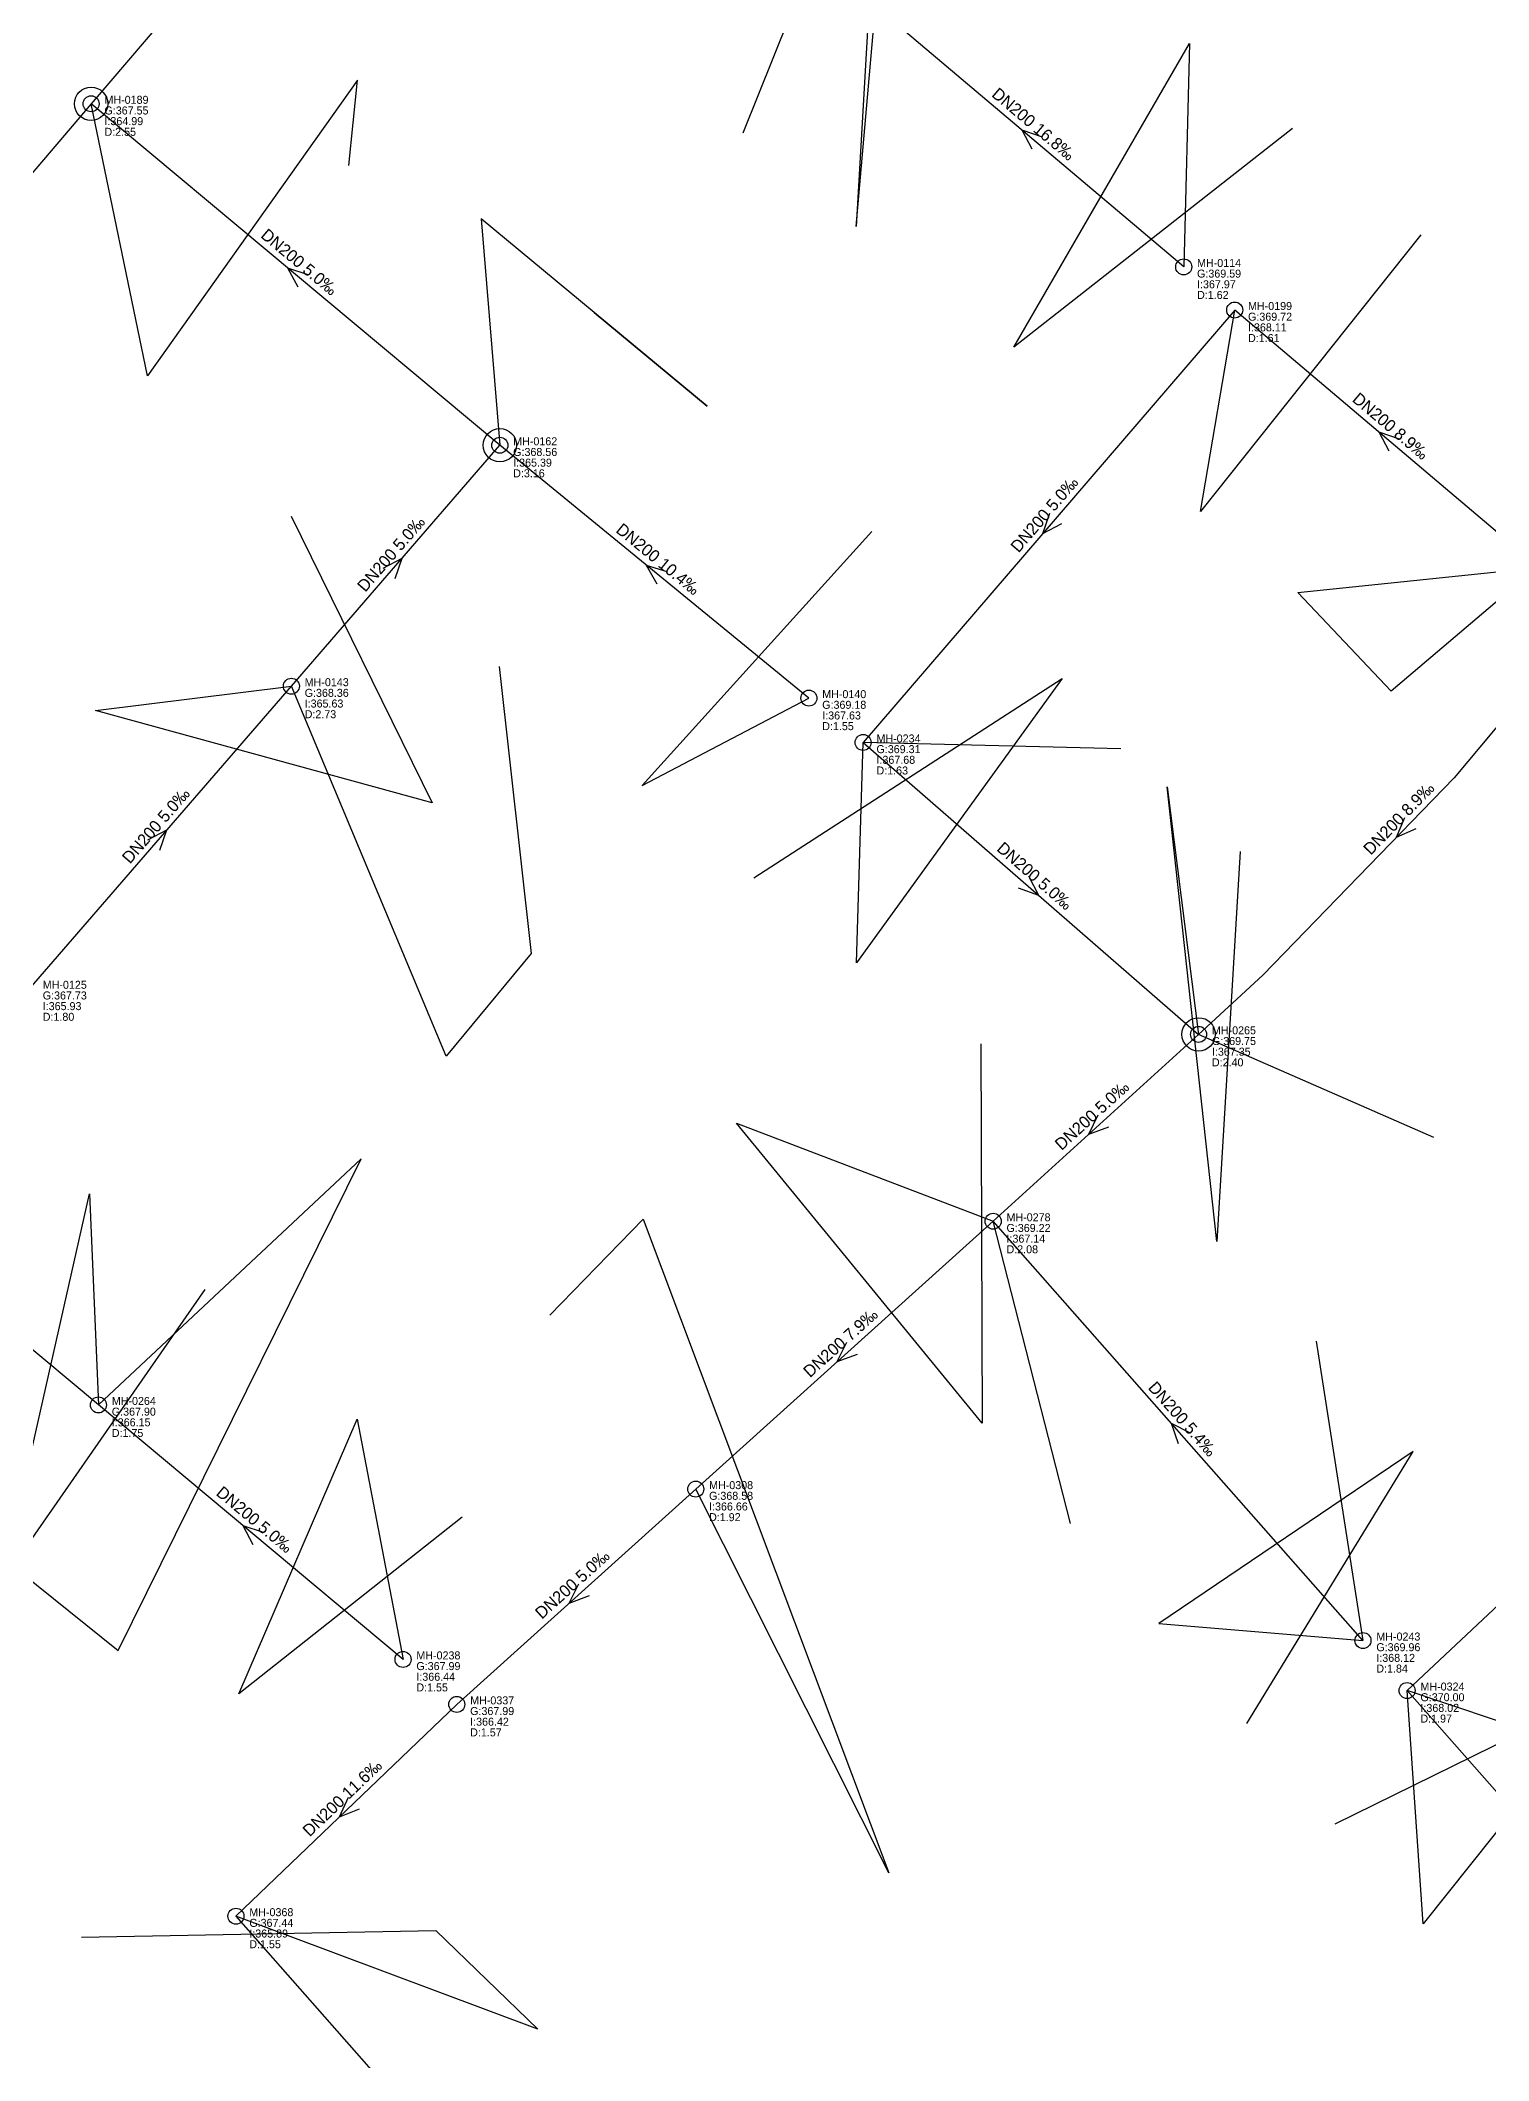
# Model space of a CAD drawing. Header units: metres. Extents: x 449900 to 451990, y 2566732 to 2570847.
# Drawn here: x 451005.1 to 451222.2, y 2569762.5 to 2570065.4 of the extents above; entities that cross this region are included whole.
import ezdxf
from ezdxf.enums import TextEntityAlignment as Align

# ---------------------------------------------------------------- set-up
doc = ezdxf.new("R2010")
doc.units = ezdxf.units.M
for name, color, linetype in [('SEW-DROP', 6, 'Continuous'), ('SEW-LABEL', 2, 'Continuous'), ('SEW-MH', 7, 'Continuous'), ('SEW-MH-LABEL', 8, 'Continuous'), ('SEW-PIPE-DN200', 3, 'Continuous'), ('SEW-RIDER', 8, 'Continuous')]:
    doc.layers.add(name, color=color, linetype=linetype)

msp = doc.modelspace()

# ---------------------------------------------------------------- linework, layer by layer
at = {"layer": 'SEW-DROP'}
for centre in [(451012.7, 2570055.86), (451073.96, 2570004.66), (451178.69, 2569916.34)]:
    msp.add_circle(centre, 2.5, dxfattribs=at)
at = {"layer": 'SEW-LABEL'}
for p, q in [((451153.74, 2570049.05), (451152.23, 2570051.91)), ((451155.29, 2570050.88), (451152.23, 2570051.91)), ((451043.71, 2570028.38), (451042.18, 2570031.22)), ((451045.25, 2570030.22), (451042.18, 2570031.22)), ((451207.27, 2570003.77), (451205.76, 2570006.62)), ((451208.82, 2570005.6), (451205.76, 2570006.62)), ((451156.32, 2569994.44), (451155.28, 2569991.38)), ((451158.14, 2569992.88), (451155.28, 2569991.38)), ((451056.45, 2569986.25), (451059.32, 2569987.74)), ((451058.26, 2569984.68), (451059.32, 2569987.74)), ((451097.53, 2569983.83), (451095.96, 2569986.65)), ((451099.05, 2569985.68), (451095.96, 2569986.65)), ((451209.53, 2569948.81), (451208.3, 2569945.83)), ((451021.19, 2569945.51), (451024.06, 2569946.99)), ((451023.01, 2569943.94), (451024.06, 2569946.99)), ((451211.25, 2569947.14), (451208.3, 2569945.83)), ((451153.21, 2569940.11), (451154.68, 2569937.23)), ((451151.63, 2569938.3), (451154.68, 2569937.23)), ((451163.6, 2569904.22), (451162.19, 2569901.31)), ((451165.21, 2569902.44), (451162.19, 2569901.31)), ((451125.92, 2569870.13), (451124.49, 2569867.23)), ((451127.53, 2569868.34), (451124.49, 2569867.23)), ((451175.7, 2569854.96), (451174.62, 2569858)), ((451177.5, 2569856.55), (451174.62, 2569858)), ((451037.01, 2569839.81), (451035.48, 2569842.66)), ((451038.55, 2569841.65), (451035.48, 2569842.66)), ((451085.73, 2569833.91), (451084.3, 2569831.01)), ((451087.33, 2569832.13), (451084.3, 2569831.01)), ((451051.21, 2569801.91), (451049.88, 2569798.96)), ((451052.87, 2569800.17), (451049.88, 2569798.96))]:
    msp.add_line(p, q, dxfattribs=at)
at = {"layer": 'SEW-MH'}
for centre in [(451012.7, 2570055.86), (451176.46, 2570031.4), (451184.1, 2570024.94), (451073.96, 2570004.66), (451042.71, 2569968.54), (451120.28, 2569966.75), (451128.41, 2569960.1), (451178.69, 2569916.34), (451147.9, 2569888.31), (451013.8, 2569860.77), (451103.32, 2569848.15), (451203.33, 2569825.45), (451059.45, 2569822.62), (451209.94, 2569817.95), (451067.51, 2569815.88), (451034.41, 2569784.12)]:
    msp.add_circle(centre, 1.2, dxfattribs=at)
at = {"layer": 'SEW-PIPE-DN200'}
for points in [[(451068.13, 2570122.63), (451039.48, 2570087.26), (451012.7, 2570055.86)], [(451176.46, 2570031.4), (451130.28, 2570070.47)], [(451012.7, 2570055.86), (450984.93, 2570023.25), (450960.73, 2569995.04)], [(451073.96, 2570004.66), (451012.7, 2570055.86)], [(451184.1, 2570024.94), (451128.41, 2569960.1)], [(451229.71, 2569986.36), (451184.1, 2570024.94)], [(451042.71, 2569968.54), (451073.96, 2570004.66)], [(451120.28, 2569966.75), (451073.96, 2570004.66)], [(451237.73, 2569979.57), (451216.99, 2569954.79), (451188.3, 2569925.2), (451178.69, 2569916.34)], [(451003.45, 2569923.17), (451042.71, 2569968.54)], [(451128.41, 2569960.1), (451178.69, 2569916.34)], [(451178.69, 2569916.34), (451147.9, 2569888.31)], [(451013.8, 2569860.77), (450976.46, 2569891.98)], [(451147.9, 2569888.31), (451103.32, 2569848.15)], [(451203.33, 2569825.45), (451147.9, 2569888.31)], [(451258.81, 2569867.96), (451237.48, 2569843.78), (451209.94, 2569817.95)], [(451059.45, 2569822.62), (451013.8, 2569860.77)], [(451103.32, 2569848.15), (451067.51, 2569815.88)], [(451067.51, 2569815.88), (451034.41, 2569784.12)], [(451209.94, 2569817.95), (451265.99, 2569754.38)], [(451034.41, 2569784.12), (451034.41, 2569784.12), (451091.26, 2569719.57)]]:
    msp.add_lwpolyline(points, dxfattribs=at)
at = {"layer": 'SEW-RIDER'}
for points in [[(451110.42, 2570051.51), (451131.14, 2570103.18), (451127.36, 2570037.48), (451130.28, 2570070.47)], [(451192.75, 2570052.14), (451150.98, 2570019.35), (451177.35, 2570064.9), (451176.46, 2570031.4)], [(451051.35, 2570046.6), (451052.61, 2570059.38), (451021.17, 2570015.07), (451012.7, 2570055.86)], [(451088.1, 2570024.57), (451105.04, 2570010.53), (451071.16, 2570038.6), (451073.96, 2570004.66)], [(451212, 2570036.19), (451178.96, 2569994.73), (451184.1, 2570024.94)], [(451250.5, 2570004.29), (451207.53, 2569967.79), (451193.59, 2569982.61), (451229.71, 2569986.36)], [(451042.67, 2569994.01), (451063.8, 2569951.03), (451013.36, 2569964.9), (451042.71, 2569968.54)], [(451129.71, 2569991.72), (451095.29, 2569953.67), (451120.28, 2569966.75)], [(451073.84, 2569971.5), (451078.67, 2569928.48), (451065.92, 2569913.08), (451042.71, 2569968.54)], [(451112.03, 2569939.8), (451158.23, 2569969.71), (451127.43, 2569927.04), (451128.41, 2569960.1)], [(451167.03, 2569959.17), (451128.41, 2569960.1)], [(451184.94, 2569943.73), (451181.43, 2569885.29), (451173.96, 2569953.43), (451178.69, 2569916.34)], [(451213.97, 2569900.89), (451178.69, 2569916.34)], [(451146.04, 2569914.92), (451146.27, 2569858.02), (451109.41, 2569903.02), (451147.9, 2569888.31)], [(450982.54, 2569851.42), (451016.73, 2569823.96), (451053.16, 2569897.68), (451013.8, 2569860.77)], [(451029.76, 2569878.1), (450999.36, 2569834.35), (451012.44, 2569892.45), (451013.8, 2569860.77)], [(451081.46, 2569874.23), (451095.44, 2569888.62), (451132.28, 2569790.63), (451103.32, 2569848.15)], [(451159.49, 2569843.01), (451147.9, 2569888.31)], [(451196.32, 2569870.32), (451203.33, 2569825.45)], [(451068.32, 2569843.97), (451034.83, 2569817.47), (451052.59, 2569858.66), (451059.45, 2569822.62)], [(451185.93, 2569813), (451210.85, 2569853.8), (451172.71, 2569828.01), (451203.33, 2569825.45)], [(451199.15, 2569797.99), (451240.54, 2569818.3), (451212.37, 2569782.98), (451209.94, 2569817.95)], [(451256.05, 2569802.46), (451209.94, 2569817.95)], [(451011.27, 2569780.97), (451064.39, 2569781.98), (451079.65, 2569767.19), (451034.41, 2569784.12)]]:
    msp.add_lwpolyline(points, dxfattribs=at)

# ---------------------------------------------------------------- texts
at = {"layer": 'SEW-LABEL'}
for s, rotation, p in [('DN200 16.8‰', 319.7698, (451153.37, 2570052.14)), ('DN200 5.0‰', 320.1146, (451043.33, 2570031.46)), ('DN200 8.9‰', 319.7699, (451206.9, 2570006.85)), ('DN200 5.0‰', 49.3448, (451156.25, 2569993.72)), ('DN200 5.0‰', 49.1307, (451058.34, 2569987.8)), ('DN200 10.4‰', 320.7027, (451097.12, 2569986.9)), ('DN200 5.0‰', 49.1307, (451023.08, 2569947.06)), ('DN200 8.9‰', 45.8794, (451209.34, 2569948.1)), ('DN200 5.0‰', -41.0354, (451153.55, 2569939.42)), ('DN200 5.0‰', 42.3019, (451163.3, 2569903.52)), ('DN200 7.9‰', 42.0184, (451125.61, 2569869.43)), ('DN200 5.4‰', 311.4042, (451175.61, 2569858.08)), ('DN200 5.0‰', 320.1121, (451036.63, 2569842.9)), ('DN200 5.0‰', 42.0184, (451085.42, 2569833.22)), ('DN200 11.6‰', 43.8171, (451050.96, 2569801.2))]:
    msp.add_text(s, height=1.8, rotation=rotation, dxfattribs=at).set_placement(p, align=Align.CENTER)
at = {"layer": 'SEW-MH-LABEL'}
for s, p in [('G:367.55', (451014.7, 2570054.26)), ('MH-0189', (451014.7, 2570055.86)), ('D:2.55', (451014.7, 2570051.06)), ('I:364.99', (451014.7, 2570052.66)), ('G:369.59', (451178.46, 2570029.8)), ('MH-0114', (451178.46, 2570031.4)), ('D:1.62', (451178.46, 2570026.6)), ('I:367.97', (451178.46, 2570028.2)), ('G:369.72', (451186.1, 2570023.34)), ('MH-0199', (451186.1, 2570024.94)), ('D:1.61', (451186.1, 2570020.14)), ('I:368.11', (451186.1, 2570021.74)), ('G:368.56', (451075.96, 2570003.06)), ('MH-0162', (451075.96, 2570004.66)), ('D:3.16', (451075.96, 2569999.86)), ('I:365.39', (451075.96, 2570001.46)), ('MH-0143', (451044.71, 2569968.54)), ('G:368.36', (451044.71, 2569966.94)), ('I:365.63', (451044.71, 2569965.34)), ('MH-0140', (451122.28, 2569966.75)), ('D:2.73', (451044.71, 2569963.74)), ('G:369.18', (451122.28, 2569965.15)), ('I:367.63', (451122.28, 2569963.55)), ('D:1.55', (451122.28, 2569961.95)), ('MH-0234', (451130.41, 2569960.1)), ('G:369.31', (451130.41, 2569958.5)), ('I:367.68', (451130.41, 2569956.9)), ('D:1.63', (451130.41, 2569955.3)), ('MH-0125', (451005.45, 2569923.17)), ('G:367.73', (451005.45, 2569921.57)), ('I:365.93', (451005.45, 2569919.97)), ('D:1.80', (451005.45, 2569918.37)), ('G:369.75', (451180.69, 2569914.74)), ('MH-0265', (451180.69, 2569916.34)), ('D:2.40', (451180.69, 2569911.54)), ('I:367.35', (451180.69, 2569913.14)), ('G:369.22', (451149.9, 2569886.71)), ('MH-0278', (451149.9, 2569888.31)), ('I:367.14', (451149.9, 2569885.11)), ('D:2.08', (451149.9, 2569883.51)), ('MH-0264', (451015.8, 2569860.77)), ('G:367.90', (451015.8, 2569859.17)), ('I:366.15', (451015.8, 2569857.57)), ('D:1.75', (451015.8, 2569855.97)), ('MH-0308', (451105.32, 2569848.15)), ('G:368.58', (451105.32, 2569846.55)), ('I:366.66', (451105.32, 2569844.95)), ('D:1.92', (451105.32, 2569843.35)), ('G:369.96', (451205.33, 2569823.85)), ('MH-0243', (451205.33, 2569825.45)), ('G:367.99', (451061.45, 2569821.02)), ('MH-0238', (451061.45, 2569822.62)), ('D:1.84', (451205.33, 2569820.65)), ('I:368.12', (451205.33, 2569822.25)), ('D:1.55', (451061.45, 2569817.82)), ('I:366.44', (451061.45, 2569819.42)), ('MH-0324', (451211.94, 2569817.95)), ('G:367.99', (451069.51, 2569814.28)), ('MH-0337', (451069.51, 2569815.88)), ('G:370.00', (451211.94, 2569816.35)), ('I:368.02', (451211.94, 2569814.75)), ('D:1.57', (451069.51, 2569811.08)), ('I:366.42', (451069.51, 2569812.68)), ('D:1.97', (451211.94, 2569813.15)), ('MH-0368', (451036.41, 2569784.12)), ('G:367.44', (451036.41, 2569782.52)), ('I:365.89', (451036.41, 2569780.92)), ('D:1.55', (451036.41, 2569779.32))]:
    msp.add_text(s, height=1.2, dxfattribs=at).set_placement(p)

doc.saveas('drawing.dxf')
